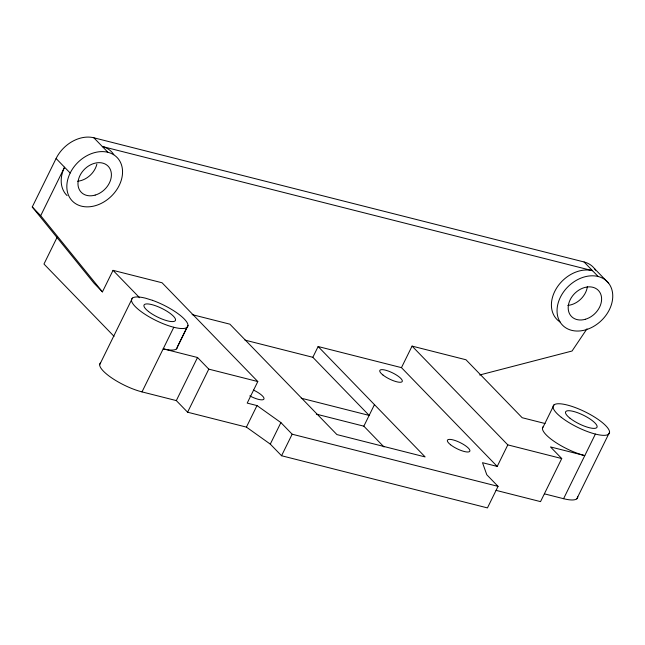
<?xml version="1.0" encoding="UTF-8"?>
<svg xmlns="http://www.w3.org/2000/svg" width="645" height="645" viewBox="0 0 645 645"><rect width="100%" height="100%" fill="white"/><g stroke="black" fill="none" stroke-linecap="round" stroke-linejoin="round"><path stroke-width="0.97" d="M100.636 362.708A31.218 8.603 26.2 0 0 110.674 377.196A31.218 8.603 26.2 0 0 142.005 391.894L176.319 400.593L187.59 412.211L246.414 427.111L270.295 444.123L281.559 455.741L487.451 507.905L498.045 486.362L292.161 434.206L280.897 422.58L257.008 405.576L247.204 403.093L257.806 381.55L162.056 282.768L113.036 270.352L102.434 291.887L93.993 283.171L32.25 206.972L56.099 158.501A31.218 23.776 -44.1 0 1 93.856 137.788L584.064 261.975A31.218 23.776 -44.1 0 1 595.569 270.142M102.434 291.887L40.7 215.688L64.548 167.216A31.218 23.776 -44.1 0 0 67.112 195.62M57.211 237.11L43.965 264.039L114.044 336.343M99.661 364.731L132.435 298.087M142.005 391.894L173.803 327.273M187.993 325.386L177.391 346.929A31.218 8.603 26.2 0 1 163.209 348.816L197.523 357.507L208.786 369.133L257.806 381.55M176.416 348.953L187.01 327.41M176.319 400.593L197.523 357.507M187.59 412.211L208.786 369.133M246.414 427.111L257.008 405.576M301.28 398.215L369.15 415.404L312.833 357.298L318.13 346.534L401.464 367.642L497.214 466.424L507.817 444.881L412.066 346.099L401.464 367.642M270.295 444.123L280.897 422.58M281.559 455.741L292.161 434.206M383.993 446.953L363.853 426.176L374.455 404.641M542.437 428.449L554.015 404.883M543.421 426.426A31.218 8.603 26.2 0 0 553.45 440.914A31.218 8.603 26.2 0 0 584.789 455.612L550.475 446.921L561.739 458.547L540.534 501.625L496.07 490.361M544.525 493.868L563.585 498.698L595.383 434.077M576.791 498.835L609.573 432.19M586.982 328.813L572.051 351.017L479.695 374.995M412.066 346.099L465.988 359.765L522.168 417.718L545.041 423.515M192.129 314.607L229.894 324.177L336.908 434.577L425.144 456.934L318.13 346.534M244.955 340.108L312.833 357.298M507.817 444.881L561.739 458.547M316.34 414.138L363.853 426.176M497.214 466.424L482.508 462.699L486.781 474.744L498.045 486.362M594.545 268.683L608.63 283.211A31.218 23.776 -44.1 0 1 585.676 329.845A31.218 23.776 -44.1 0 1 560.392 297.216A31.218 23.776 -44.1 0 1 608.63 283.211M584.064 261.975L598.149 276.495M93.856 137.788L107.941 152.317M56.099 158.501L70.176 173.029A31.218 23.776 -44.1 0 0 95.468 205.658A31.218 23.776 -44.1 0 0 118.422 159.025A31.218 23.776 -44.1 0 0 70.176 173.029M113.036 270.352L139.57 297.716M32.25 206.972L40.7 215.688M577.775 496.811A31.218 8.603 26.2 0 1 563.585 498.698M253.493 390.08A12.489 3.443 26.2 0 1 263.886 399.134A12.489 3.443 26.2 0 1 249.784 395.885M560.126 322.016A31.218 23.776 -44.1 0 1 556.691 287.944A31.218 23.776 -44.1 0 1 592.513 270.69L102.305 146.504A31.218 23.776 -44.1 0 1 113.81 154.671M587.393 286.59A18.729 14.263 -44.1 0 1 567.802 305.416M96.871 164.128A18.729 14.263 -44.1 0 1 77.585 181.229M152.47 300.328L145.641 298.224A31.218 8.603 26.2 0 0 143.464 313.26A31.218 8.603 26.2 0 0 187.55 326.846A31.218 8.603 26.2 0 0 152.47 300.328M561.271 417.307A31.218 8.603 26.2 0 0 608.59 434.214A31.218 8.603 26.2 0 0 574.05 407.124A31.218 8.603 26.2 0 0 561.271 417.307M570.091 418.299A17.48 4.821 26.2 0 0 596.585 427.756A17.48 4.821 26.2 0 0 577.243 412.59A17.48 4.821 26.2 0 0 570.091 418.299M148.503 311.495A17.48 4.821 26.2 0 0 175.005 320.96A17.48 4.821 26.2 0 0 155.663 305.794A17.48 4.821 26.2 0 0 148.503 311.495M450.613 444.792A12.489 3.443 26.2 0 0 469.536 451.556A12.489 3.443 26.2 0 0 455.717 440.72A12.489 3.443 26.2 0 0 450.613 444.792M383.025 375.067A12.489 3.443 26.2 0 0 401.948 381.824A12.489 3.443 26.2 0 0 388.137 370.988A12.489 3.443 26.2 0 0 383.025 375.067M585.37 319.275A18.729 14.263 -44.1 0 0 599.132 291.298A18.729 14.263 -44.1 0 0 570.196 299.699A18.729 14.263 -44.1 0 0 585.37 319.275M95.162 195.096A18.729 14.263 -44.1 0 0 108.924 167.111A18.729 14.263 -44.1 0 0 79.98 175.513A18.729 14.263 -44.1 0 0 95.162 195.096"/></g></svg>
